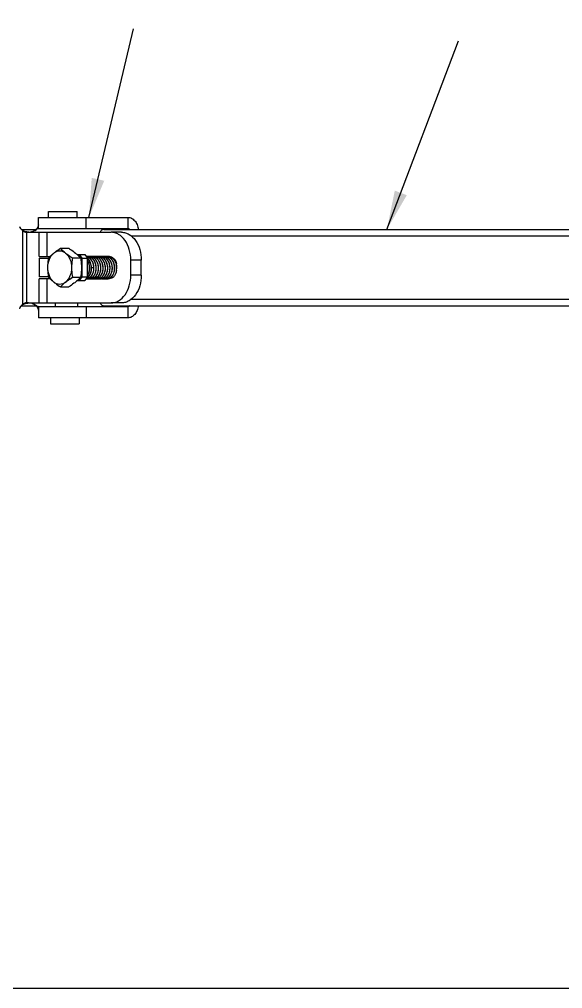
# Model space of a CAD drawing. Extents: x -1396510 to 1250330, y -1892470 to 1623980.
# Drawn here: x -1167124 to -1165735, y -56192 to -53714 of the extents above; entities that cross this region are included whole.
import ezdxf

# ---------------------------------------------------------------- set-up
doc = ezdxf.new("R2010")
doc.units = 0
doc.header["$LTSCALE"] = 1000
doc.header["$MEASUREMENT"] = 0
doc.styles.get("Standard").update_dxf_attribs({"font": 'gbenor.shx', "bigfont": 'gbcbig.shx'})
doc.dimstyles.get("Standard").update_dxf_attribs({"dimscale": 100, "dimtxt": 3.5, "dimasz": 1, "dimexe": 2.5, "dimexo": 3, "dimgap": 1.5, "dimtad": 1, "dimdec": 0, "dimzin": 0, "dimdsep": 46, "dimtxsty": 'Standard', "dimblk": 'ARCHTICK', "dimcen": 0.09, "dimadec": 0, "dimazin": 0, "dimtfac": 1, "dimtdec": 0, "dimtix": 1, "dimtmove": 2, "dimatfit": 3, "dimfxl": 0, "dimtolj": 1, "dimtzin": 0, "dimarcsym": 0})

# ---------------------------------------------------------------- blocks, each defined once
blk = doc.blocks.new('_ArchTick')
at = {"color": 0, "linetype": 'ByBlock', "const_width": 0.4}
blk.add_lwpolyline([(-0.5, -0.5), (0.5, 0.5)], dxfattribs=at)

msp = doc.modelspace()

# ---------------------------------------------------------------- linework, layer by layer
at = {"linetype": 'Continuous'}
for p, q in [((-1167049.8, -54219.9), (-1167049.8, -54204.6)), ((-1166976.5, -54219.9), (-1166976.5, -54204.6)), ((-1167075.5, -54219.9), (-1166846.4, -54219.9)), ((-1167075.5, -54248.4), (-1167075.5, -54219.9)), ((-1166953.6, -54248.4), (-1166953.6, -54219.9)), ((-1166846.4, -54219.9), (-1166846.4, -54248.4)), ((-1167118.9, -54250.8), (-1167081.1, -54250.8)), ((-1167116, -54253.3), (-1167116, -54443.4)), ((-1167108, -54257.9), (-1166889.7, -54257.9)), ((-1167105.9, -54257.9), (-1167105.9, -54438.8)), ((-1167081.4, -54251.5), (-1167079.8, -54249.3)), ((-1167075.5, -54248.4), (-1166846.4, -54248.4)), ((-1167073.1, -54319.8), (-1167073.1, -54257.9)), ((-1167052.9, -54319.8), (-1167052.9, -54257.9)), ((-1166908.2, -54250.8), (-1165412.1, -54250.8)), ((-1166862.8, -54257.9), (-1166889.7, -54257.9)), ((-1166837.8, -54267.5), (-1165577.7, -54267.5)), ((-1167018.8, -54298.9), (-1166997.9, -54298.9)), ((-1167073.1, -54319.8), (-1167045.5, -54319.8)), ((-1167073.1, -54324.6), (-1167049.2, -54324.6)), ((-1167073.1, -54324.6), (-1167073.1, -54372.2)), ((-1166988.5, -54323.7), (-1166967.6, -54323.7)), ((-1166976.2, -54315.1), (-1166956.6, -54315.1)), ((-1166963.4, -54324.6), (-1166970.1, -54315.1)), ((-1166963.4, -54324.6), (-1166949.9, -54324.6)), ((-1166963.4, -54372.2), (-1166963.4, -54324.6)), ((-1166956.6, -54315.1), (-1166949.9, -54324.6)), ((-1166949.9, -54372.2), (-1166949.9, -54324.6)), ((-1166883.9, -54325.3), (-1166883.9, -54325.2)), ((-1166812.3, -54329.3), (-1166839.2, -54329.3)), ((-1166839.2, -54367.4), (-1166839.2, -54329.3)), ((-1166812.3, -54367.4), (-1166812.3, -54329.3)), ((-1166939.3, -54349.1), (-1166939.4, -54349.1)), ((-1166934.2, -54349.2), (-1166939.3, -54349.1)), ((-1167049.2, -54372.2), (-1167073.1, -54372.2)), ((-1167045.5, -54376.9), (-1167073.1, -54376.9)), ((-1167073.1, -54438.8), (-1167073.1, -54376.9)), ((-1167052.9, -54438.8), (-1167052.9, -54376.9)), ((-1166988.5, -54373.1), (-1166967.6, -54373.1)), ((-1166976.2, -54381.7), (-1166956.6, -54381.7)), ((-1166970.1, -54381.7), (-1166963.4, -54372.2)), ((-1166963.4, -54372.2), (-1166949.9, -54372.2)), ((-1166949.9, -54372.2), (-1166956.6, -54381.7)), ((-1166812.3, -54367.4), (-1166839.2, -54367.4)), ((-1167018.8, -54397.8), (-1166997.9, -54397.8)), ((-1166837.8, -54429.3), (-1165577.7, -54429.3)), ((-1167118.9, -54446), (-1167081.1, -54446)), ((-1167108, -54438.8), (-1166889.7, -54438.8)), ((-1167081.4, -54445.3), (-1167079.8, -54447.4)), ((-1166846.4, -54448.3), (-1167075.5, -54448.3)), ((-1167075.5, -54448.3), (-1167075.5, -54476.9)), ((-1167032.7, -54438.8), (-1167032.7, -54448.3)), ((-1166975.6, -54438.8), (-1166975.6, -54448.3)), ((-1166953.6, -54448.3), (-1166953.6, -54476.9)), ((-1166908.2, -54446), (-1165412.1, -54446)), ((-1166862.8, -54438.8), (-1166889.7, -54438.8)), ((-1166846.4, -54448.3), (-1166846.4, -54476.9)), ((-1166846.4, -54476.9), (-1167075.5, -54476.9)), ((-1167044.7, -54476.9), (-1167044.7, -54492.2)), ((-1166971.4, -54476.9), (-1166971.4, -54492.2))]:
    msp.add_line(p, q, dxfattribs=at)
at = {"color": 7}
for p, q in [((-1167049.8, -54204.6), (-1166976.5, -54204.6)), ((-1167044.7, -54492.2), (-1166971.4, -54492.2))]:
    msp.add_line(p, q, dxfattribs=at)
msp.add_lwpolyline([(-1164141.9, -56192.4), (-1173857.6, -56192.4), (-1173857.6, -47038.2), (-1164141.9, -47038.2), (-1164141.9, -56192.4)])
at = {"linetype": 'Continuous'}
for points in [[(-1167079.8, -54249.3), (-1167080.9, -54250.7), (-1167083.2, -54252.6), (-1167086.4, -54254.4), (-1167089.3, -54255.7)], [(-1167075.5, -54239.3), (-1167075.5, -54239.6), (-1167075.7, -54240.6), (-1167076.1, -54242.3), (-1167077, -54244.6), (-1167078.3, -54247.2), (-1167079.8, -54249.3)], [(-1167089.3, -54441.1), (-1167086.4, -54442.3), (-1167083.2, -54444.2), (-1167080.9, -54446.1), (-1167079.8, -54447.4)], [(-1167079.8, -54447.4), (-1167078.3, -54449.6), (-1167077, -54452.2), (-1167076.1, -54454.5), (-1167075.7, -54456.2), (-1167075.5, -54457.2), (-1167075.5, -54457.4)]]:
    msp.add_lwpolyline(points, dxfattribs=at)
for centre, radius, start, end in [((-1167102, -54234.1), 23.8, 202.0243, 233.7485), ((-1167090.7, -54185.3), 72.7, 259.7298, 260.0441), ((-1167090.8, -54186.1), 71.9, 260.0277, 264.2491), ((-1167069.7, -54264), 17.1, 123.788, 124.1887), ((-1166955.2, -54335.8), 15.9, 80.5479, 82.2796), ((-1166950, -54335.6), 15.8, 90.0289, 99.4614), ((-1166963.6, -54340.6), 21.5, 49.376, 52.4805), ((-1166950, -54335.4), 15.6, 87.3321, 89.9983), ((-1166950.1, -54335.7), 15.9, 79.1895, 87.3111), ((-1166949.3, -54335.6), 15.8, 80.4969, 89.9707), ((-1166944.1, -54335.6), 15.8, 90.0289, 99.4224), ((-1166944.1, -54335.4), 15.6, 87.3321, 89.9987), ((-1166944.2, -54335.7), 15.9, 79.2073, 87.3111), ((-1166943.4, -54335.6), 15.8, 80.5763, 89.9711), ((-1166938.2, -54335.6), 15.8, 90.0293, 99.5017), ((-1166938.3, -54335.4), 15.6, 87.3325, 89.9983), ((-1166937.5, -54335.6), 15.8, 80.7437, 89.9725), ((-1166932.4, -54335.6), 15.8, 90.0306, 99.6644), ((-1166932.4, -54335.4), 15.6, 87.3321, 89.9983), ((-1166932.4, -54335.7), 15.9, 79.1851, 87.3111), ((-1166931.6, -54335.6), 15.8, 80.5191, 89.9711), ((-1166926.5, -54335.6), 15.8, 90.0289, 99.445), ((-1166926.5, -54335.4), 15.6, 87.3321, 89.9983), ((-1166926.5, -54335.7), 15.9, 79.2158, 87.3111), ((-1166925.8, -54335.6), 15.8, 80.5599, 89.9711), ((-1166920.6, -54335.6), 15.8, 90.0293, 99.4858), ((-1166920.6, -54335.4), 15.6, 87.3321, 89.9983), ((-1166920.6, -54335.7), 15.9, 79.2064, 87.3111), ((-1166919.9, -54335.6), 15.8, 80.5147, 89.9707), ((-1166914.7, -54335.6), 15.8, 90.0289, 99.4406), ((-1166914.7, -54335.4), 15.6, 87.3321, 89.9983), ((-1166914, -54335.6), 15.8, 80.5971, 89.9716), ((-1166908.8, -54335.6), 15.8, 90.0293, 99.5221), ((-1166908.8, -54335.4), 15.6, 87.3325, 89.9983), ((-1166908.8, -54335.7), 15.9, 79.2269, 87.3115), ((-1166908.1, -54335.6), 15.8, 80.5492, 89.9711), ((-1166902.9, -54335.6), 15.8, 90.0293, 99.4751), ((-1166902.9, -54335.4), 15.6, 87.3321, 89.9983), ((-1166902.9, -54335.7), 15.9, 79.1989, 87.3111), ((-1166902.2, -54335.6), 15.8, 80.4992, 89.9707), ((-1166897, -54335.6), 15.8, 90.0289, 99.4251), ((-1166897, -54335.4), 15.6, 87.3317, 89.9983), ((-1166897, -54335.7), 15.9, 79.2082, 87.3111), ((-1166896.3, -54335.6), 15.8, 80.6219, 89.9716), ((-1166979.7, -54349.7), 40.3, 0.6833, 0.8601), ((-1166973.1, -54349.7), 33.8, 0.8014, 1.0371), ((-1166954.9, -54349.6), 33.2, 9.744, 11.2124), ((-1166925.3, -54349.6), 33.2, 9.6804, 12.1159), ((-1166919.5, -54349.6), 33.2, 9.9934, 10.9868), ((-1166915.3, -54349.7), 40, 1.9721, 12.7007), ((-1166912.1, -54349.1), 37.4, 15.705, 15.9957), ((-1166913.4, -54349.5), 38.8, 8.8132, 15.6695), ((-1166914.2, -54349.8), 38.9, 350.5973, 355.8743), ((-1166913.9, -54346.4), 38.9, 4.186, 11.3833), ((-1166915.7, -54349.7), 40.4, 1.8866, 2.0013), ((-1166915.5, -54349.7), 40.2, 355.8695, 1.8937), ((-1166914.9, -54349.7), 40.3, 1.9386, 8.8282), ((-1166914.9, -54349.7), 40.3, 1.2819, 1.9468), ((-1166953, -54364), 12.9, 268.8476, 269.9996), ((-1166953, -54364), 13, 270.0022, 273.2059), ((-1166952.3, -54363.8), 13.2, 270.049, 281.4279), ((-1166947.1, -54363.8), 13.2, 258.6706, 269.9519), ((-1166947.1, -54364), 13, 270.0022, 273.205), ((-1166946.4, -54363.8), 13.2, 270.0485, 281.3691), ((-1166941.2, -54363.8), 13.2, 258.6109, 269.9515), ((-1166941.2, -54364), 13, 270.0022, 273.2045), ((-1166940.5, -54363.8), 13.2, 270.0485, 281.3896), ((-1166935.3, -54363.8), 13.2, 258.63, 269.9515), ((-1166935.3, -54364), 13, 270.0022, 273.2045), ((-1166934.6, -54363.8), 13.2, 270.049, 281.4114), ((-1166929.4, -54363.8), 13.2, 258.6537, 269.9519), ((-1166929.4, -54364), 13, 270.0022, 273.205), ((-1166928.7, -54363.8), 13.2, 270.0481, 281.3562), ((-1166923.5, -54363.8), 13.2, 258.5979, 269.951), ((-1166923.5, -54364), 13, 270.0022, 273.2045), ((-1166922.8, -54363.8), 13.2, 270.0485, 281.3749), ((-1166917.6, -54363.8), 13.2, 258.6162, 269.9515), ((-1166917.6, -54364), 13, 270.0022, 273.2045), ((-1166916.9, -54363.8), 13.1, 270.0402, 280.5881), ((-1166911.7, -54363.8), 13.2, 257.8509, 269.9475), ((-1166911.8, -54364), 13, 270.0022, 273.205), ((-1166911, -54363.8), 13.2, 270.0481, 281.3405), ((-1166905.9, -54363.8), 13.2, 258.5823, 269.951), ((-1166905.9, -54364), 13, 270.0022, 273.2045), ((-1166905.1, -54363.8), 13.2, 270.049, 281.419), ((-1166900, -54363.8), 13.2, 258.6612, 269.9519), ((-1166900, -54364), 13, 270.0022, 273.205), ((-1166899.3, -54363.8), 13.2, 270.0485, 281.3896), ((-1166903, -54358.5), 19.3, 311.964, 312.1536), ((-1167102, -54462.6), 23.8, 126.2515, 157.9757), ((-1167090.7, -54511.4), 72.7, 99.9559, 100.2702), ((-1167090.8, -54510.6), 71.9, 95.7567, 99.9719), ((-1167069.7, -54432.8), 17.1, 235.8113, 236.212)]:
    msp.add_arc(centre, radius, start, end, dxfattribs=at)
for points, knots in [([(-1166846.4, -54219.9), (-1166843.3, -54219.9), (-1166836.6, -54221.6), (-1166828.5, -54228.5), (-1166822.6, -54238.7), (-1166820.5, -54246.6), (-1166820, -54250.8)], [0, 0, 0, 0, 0.213346, 0.447987, 0.712108, 1, 1, 1, 1]), ([(-1167116, -54253.3), (-1167115.1, -54253.7), (-1167111, -54255.2), (-1167106.8, -54256.2), (-1167103.6, -54256.8)], [0, 0, 0, 0, 0.242689, 1, 1, 1, 1]), ([(-1167116, -54253.3), (-1167115.5, -54254), (-1167113.4, -54256.2), (-1167110.3, -54257.9), (-1167108, -54257.9)], [0, 0, 0, 0, 0.266, 1, 1, 1, 1]), ([(-1167103.4, -54257.9), (-1167102.2, -54257.9), (-1167097.4, -54257.8), (-1167092.6, -54256.8), (-1167089.3, -54255.7)], [0, 0, 0, 0, 0.257456, 1, 1, 1, 1]), ([(-1167089.3, -54255.7), (-1167088.5, -54255.4), (-1167085.7, -54254.3), (-1167083.1, -54252.8), (-1167081.4, -54251.5)], [0, 0, 0, 0, 0.285604, 1, 1, 1, 1]), ([(-1167081.4, -54251.5), (-1167081.2, -54251.3), (-1167080.5, -54250.8), (-1167079.9, -54250.2), (-1167079.3, -54249.9)], [0, 0, 0, 0, 0.26918, 1, 1, 1, 1]), ([(-1167079.2, -54249.8), (-1167078.9, -54249.6), (-1167077.8, -54248.9), (-1167076.5, -54248.4), (-1167075.5, -54248.4)], [0, 0, 0, 0, 0.289589, 1, 1, 1, 1]), ([(-1166908.2, -54250.8), (-1166910.1, -54250.8), (-1166914.3, -54252.4), (-1166916.9, -54255.9), (-1166917.9, -54257.9)], [0, 0, 0, 0, 0.461863, 1, 1, 1, 1]), ([(-1166839.2, -54329.3), (-1166839.2, -54320.1), (-1166841.6, -54302.3), (-1166852.1, -54278.9), (-1166866.4, -54264.7), (-1166879.6, -54258.9), (-1166886.4, -54257.9), (-1166889.7, -54257.9)], [0, 0, 0, 0, 0.287429, 0.554303, 0.789052, 0.896403, 1, 1, 1, 1]), ([(-1166862.8, -54257.9), (-1166859.5, -54257.9), (-1166852.7, -54258.9), (-1166839.5, -54264.7), (-1166825.2, -54278.9), (-1166814.7, -54302.3), (-1166812.3, -54320.1), (-1166812.3, -54329.3)], [0, 0, 0, 0, 0.103597, 0.210948, 0.445697, 0.712571, 1, 1, 1, 1]), ([(-1166846.4, -54248.4), (-1166846, -54248.4), (-1166844.3, -54248.6), (-1166842.8, -54249.8), (-1166842, -54250.8)], [0, 0, 0, 0, 0.236834, 1, 1, 1, 1]), ([(-1167036.1, -54311.3), (-1167034.8, -54310.2), (-1167029.2, -54305.8), (-1167023.3, -54301.8), (-1167018.8, -54298.9)], [0, 0, 0, 0, 0.237123, 1, 1, 1, 1]), ([(-1167036.1, -54311.3), (-1167033.9, -54309.5), (-1167029.1, -54306.6), (-1167021, -54305), (-1167012.8, -54306.6), (-1167008, -54309.5), (-1167005.8, -54311.3)], [0, 0, 0, 0, 0.257487, 0.5, 0.742513, 1, 1, 1, 1]), ([(-1167005.8, -54311.3), (-1167007.1, -54310.3), (-1167011.6, -54306.4), (-1167015.9, -54302.2), (-1167018.8, -54298.9)], [0, 0, 0, 0, 0.268858, 1, 1, 1, 1]), ([(-1166997.9, -54298.9), (-1166996.3, -54299.9), (-1166990.4, -54303.8), (-1166984.6, -54308), (-1166980.6, -54311.3)], [0, 0, 0, 0, 0.261287, 1, 1, 1, 1]), ([(-1167051.2, -54348.4), (-1167051.2, -54341.1), (-1167048.9, -54327.3), (-1167041.1, -54315.3), (-1167036.1, -54311.3)], [0, 0, 0, 0, 0.531659, 1, 1, 1, 1]), ([(-1167051.2, -54348.4), (-1167051.2, -54346.3), (-1167051, -54338), (-1167050.1, -54329.8), (-1167049.1, -54323.7)], [0, 0, 0, 0, 0.251248, 1, 1, 1, 1]), ([(-1167036.1, -54311.3), (-1167037.3, -54312.3), (-1167041.9, -54316.2), (-1167046.1, -54320.4), (-1167049.1, -54323.7)], [0, 0, 0, 0, 0.268858, 1, 1, 1, 1]), ([(-1167005.8, -54311.3), (-1167004.5, -54312.3), (-1166998.9, -54316.7), (-1166993, -54320.7), (-1166988.5, -54323.7)], [0, 0, 0, 0, 0.237123, 1, 1, 1, 1]), ([(-1167005.8, -54311.3), (-1167000.9, -54315.3), (-1166993, -54327.3), (-1166990.7, -54341.1), (-1166990.7, -54348.4)], [0, 0, 0, 0, 0.468341, 1, 1, 1, 1]), ([(-1166988.5, -54323.7), (-1166988.8, -54325.7), (-1166990, -54333.9), (-1166990.7, -54342.2), (-1166990.7, -54348.4)], [0, 0, 0, 0, 0.248681, 1, 1, 1, 1]), ([(-1166980.6, -54311.3), (-1166979.3, -54312.3), (-1166974.8, -54316.2), (-1166970.5, -54320.4), (-1166967.6, -54323.7)], [0, 0, 0, 0, 0.268858, 1, 1, 1, 1]), ([(-1166967.6, -54323.7), (-1166967.3, -54325.7), (-1166966, -54333.9), (-1166965.4, -54342.2), (-1166965.4, -54348.4)], [0, 0, 0, 0, 0.248681, 1, 1, 1, 1]), ([(-1166953, -54320.1), (-1166950.4, -54320.6), (-1166945.1, -54323.1), (-1166939.1, -54330), (-1166935.2, -54339), (-1166934.3, -54345.8), (-1166934.2, -54349.2)], [0, 0, 0, 0, 0.215857, 0.456017, 0.721227, 1, 1, 1, 1]), ([(-1166942.5, -54373), (-1166938.7, -54369.6), (-1166934.8, -54362.1), (-1166933.2, -54351.3), (-1166933.8, -54342.6), (-1166936.2, -54334.3), (-1166940.4, -54327.3), (-1166945.9, -54322.2), (-1166950.4, -54320.4), (-1166952.6, -54320)], [0, 0, 0, 0, 0.238236, 0.374441, 0.513912, 0.650077, 0.777508, 0.893568, 1, 1, 1, 1]), ([(-1166949.9, -54325.6), (-1166946.9, -54328.6), (-1166942.3, -54336.4), (-1166940, -54349.7), (-1166942, -54362.7), (-1166946.5, -54370.1), (-1166949.3, -54372.8)], [0, 0, 0, 0, 0.245715, 0.512956, 0.773315, 1, 1, 1, 1]), ([(-1166949.8, -54368.3), (-1166948.1, -54365.7), (-1166945.5, -54359.5), (-1166943.8, -54346.3), (-1166946.4, -54335.7), (-1166949.9, -54330.1)], [0, 0, 0, 0, 0.237857, 0.495496, 1, 1, 1, 1]), ([(-1166939.4, -54349.1), (-1166939.5, -54344.3), (-1166941.2, -54335.1), (-1166946.4, -54327.1), (-1166949.7, -54324.3)], [0, 0, 0, 0, 0.525716, 1, 1, 1, 1]), ([(-1166948, -54364.9), (-1166946.6, -54362.4), (-1166944.5, -54356.7), (-1166943.5, -54344.8), (-1166946.2, -54335.5), (-1166949.6, -54330.5)], [0, 0, 0, 0, 0.239537, 0.497847, 1, 1, 1, 1]), ([(-1166947.1, -54320.1), (-1166944.4, -54320.6), (-1166939, -54323.2), (-1166933, -54330.2), (-1166929.2, -54339.5), (-1166927.9, -54349.8), (-1166929.2, -54359.9), (-1166933, -54368.6), (-1166938.8, -54374.9), (-1166943.9, -54376.8), (-1166946.4, -54376.9)], [0, 0, 0, 0, 0.111174, 0.235207, 0.372291, 0.516123, 0.657356, 0.787045, 0.900267, 1, 1, 1, 1]), ([(-1166936.6, -54373), (-1166932.8, -54369.6), (-1166928.9, -54362.1), (-1166927.3, -54351.3), (-1166927.9, -54342.6), (-1166930.4, -54334.3), (-1166934.5, -54327.3), (-1166940, -54322.2), (-1166944.5, -54320.4), (-1166946.7, -54320)], [0, 0, 0, 0, 0.238233, 0.374429, 0.513894, 0.650057, 0.777489, 0.893561, 1, 1, 1, 1]), ([(-1166941.2, -54320.1), (-1166938.5, -54320.6), (-1166933.2, -54323.2), (-1166927.1, -54330.2), (-1166923.3, -54339.5), (-1166922, -54349.8), (-1166923.3, -54359.9), (-1166927.1, -54368.6), (-1166932.9, -54374.9), (-1166938.1, -54376.8), (-1166940.5, -54376.9)], [0, 0, 0, 0, 0.111171, 0.235197, 0.372272, 0.516105, 0.657341, 0.78704, 0.900265, 1, 1, 1, 1]), ([(-1166930.7, -54373), (-1166926.9, -54369.6), (-1166923, -54362.1), (-1166921.4, -54351.3), (-1166922, -54342.6), (-1166924.5, -54334.3), (-1166928.6, -54327.3), (-1166934.1, -54322.2), (-1166938.6, -54320.4), (-1166940.8, -54320)], [0, 0, 0, 0, 0.238274, 0.374488, 0.513955, 0.650113, 0.777528, 0.893574, 1, 1, 1, 1]), ([(-1166937.5, -54319.8), (-1166934.8, -54320), (-1166929, -54321.9), (-1166922.3, -54328.5), (-1166917.9, -54337.7), (-1166916.1, -54348.3), (-1166917.1, -54358.9), (-1166920.8, -54368.1), (-1166926.7, -54374.8), (-1166932.1, -54376.8), (-1166934.6, -54376.9)], [0, 0, 0, 0, 0.109414, 0.230763, 0.366316, 0.510389, 0.653208, 0.784892, 0.899594, 1, 1, 1, 1]), ([(-1166924.8, -54373), (-1166921, -54369.6), (-1166917.1, -54362.1), (-1166915.6, -54351.3), (-1166916.1, -54342.5), (-1166918.6, -54334.3), (-1166922.7, -54327.3), (-1166928.3, -54322.2), (-1166932.8, -54320.4), (-1166935, -54320)], [0, 0, 0, 0, 0.238303, 0.374552, 0.514051, 0.650211, 0.777602, 0.893606, 1, 1, 1, 1]), ([(-1166929.4, -54320.1), (-1166926.8, -54320.6), (-1166921.4, -54323.2), (-1166915.4, -54330.2), (-1166911.5, -54339.5), (-1166910.2, -54349.8), (-1166911.6, -54359.9), (-1166915.3, -54368.6), (-1166921.1, -54374.9), (-1166926.3, -54376.8), (-1166928.7, -54376.9)], [0, 0, 0, 0, 0.111175, 0.235209, 0.372292, 0.516125, 0.657357, 0.787047, 0.900268, 1, 1, 1, 1]), ([(-1166918.9, -54373), (-1166915.1, -54369.6), (-1166911.3, -54362.1), (-1166909.7, -54351.3), (-1166910.3, -54342.6), (-1166912.7, -54334.3), (-1166916.8, -54327.3), (-1166922.3, -54322.2), (-1166926.8, -54320.4), (-1166929, -54320)], [0, 0, 0, 0, 0.23825, 0.374451, 0.513915, 0.650075, 0.7775, 0.893564, 1, 1, 1, 1]), ([(-1166923.5, -54320.1), (-1166920.9, -54320.6), (-1166915.5, -54323.2), (-1166909.5, -54330.2), (-1166905.6, -54339.5), (-1166904.3, -54349.8), (-1166905.7, -54359.9), (-1166909.4, -54368.6), (-1166915.2, -54374.9), (-1166920.4, -54376.8), (-1166922.8, -54376.9)], [0, 0, 0, 0, 0.111171, 0.235193, 0.372267, 0.516099, 0.657335, 0.787036, 0.900263, 1, 1, 1, 1]), ([(-1166913, -54373), (-1166909.3, -54369.6), (-1166905.4, -54362.1), (-1166903.8, -54351.3), (-1166904.4, -54342.6), (-1166906.8, -54334.3), (-1166910.9, -54327.3), (-1166916.4, -54322.2), (-1166920.9, -54320.4), (-1166923.2, -54320)], [0, 0, 0, 0, 0.238265, 0.374477, 0.513943, 0.650101, 0.777521, 0.893572, 1, 1, 1, 1]), ([(-1166917.6, -54320.1), (-1166915, -54320.6), (-1166909.6, -54323.2), (-1166903.6, -54330.2), (-1166899.8, -54339.5), (-1166898.5, -54349.8), (-1166899.8, -54359.9), (-1166903.5, -54368.6), (-1166909.4, -54374.9), (-1166914.5, -54376.8), (-1166916.9, -54376.9)], [0, 0, 0, 0, 0.111173, 0.2352, 0.372281, 0.516109, 0.657344, 0.787038, 0.900263, 1, 1, 1, 1]), ([(-1166907.1, -54373), (-1166903.4, -54369.6), (-1166899.5, -54362.1), (-1166897.9, -54351.3), (-1166898.5, -54342.6), (-1166900.9, -54334.3), (-1166905, -54327.3), (-1166910.5, -54322.2), (-1166915, -54320.4), (-1166917.3, -54320)], [0, 0, 0, 0, 0.238229, 0.374429, 0.513899, 0.650063, 0.777497, 0.893565, 1, 1, 1, 1]), ([(-1166914, -54319.8), (-1166911.2, -54320), (-1166905.5, -54321.9), (-1166898.8, -54328.5), (-1166894.3, -54337.7), (-1166892.6, -54348.3), (-1166893.6, -54358.9), (-1166897.3, -54368.1), (-1166903.2, -54374.8), (-1166908.5, -54376.8), (-1166911, -54376.9)], [0, 0, 0, 0, 0.10941, 0.230759, 0.36631, 0.510388, 0.653211, 0.784896, 0.899598, 1, 1, 1, 1]), ([(-1166901.2, -54373), (-1166897.5, -54369.6), (-1166893.6, -54362.1), (-1166892, -54351.3), (-1166892.6, -54342.6), (-1166895, -54334.3), (-1166899.1, -54327.3), (-1166904.7, -54322.2), (-1166909.2, -54320.4), (-1166911.4, -54320)], [0, 0, 0, 0, 0.238285, 0.374503, 0.513974, 0.65013, 0.777538, 0.893578, 1, 1, 1, 1]), ([(-1166905.9, -54320.1), (-1166903.2, -54320.6), (-1166897.8, -54323.2), (-1166891.8, -54330.2), (-1166888, -54339.5), (-1166886.7, -54349.8), (-1166888, -54359.9), (-1166891.8, -54368.6), (-1166897.6, -54374.9), (-1166902.7, -54376.8), (-1166905.1, -54376.9)], [0, 0, 0, 0, 0.111168, 0.235186, 0.37226, 0.51609, 0.657328, 0.787032, 0.900261, 1, 1, 1, 1]), ([(-1166895.4, -54373), (-1166891.6, -54369.6), (-1166887.7, -54362.1), (-1166886.1, -54351.3), (-1166886.7, -54342.6), (-1166889.1, -54334.3), (-1166893.3, -54327.3), (-1166898.8, -54322.2), (-1166903.3, -54320.4), (-1166905.5, -54320)], [0, 0, 0, 0, 0.23825, 0.374458, 0.513927, 0.650089, 0.777515, 0.89357, 1, 1, 1, 1]), ([(-1166900, -54320.1), (-1166897.8, -54320.5), (-1166893.3, -54322.4), (-1166887.9, -54327.5), (-1166883.9, -54334.5), (-1166881.5, -54342.7), (-1166881, -54351.3), (-1166882.5, -54362), (-1166886.3, -54369.5), (-1166890, -54372.8)], [0, 0, 0, 0, 0.106592, 0.222872, 0.350349, 0.486351, 0.625548, 0.761532, 1, 1, 1, 1]), ([(-1166888.9, -54372.4), (-1166885.2, -54368.9), (-1166881.6, -54361.4), (-1166880.2, -54350.7), (-1166880.9, -54342.1), (-1166883.4, -54334), (-1166887.5, -54327.1), (-1166893, -54322.2), (-1166897.4, -54320.4), (-1166899.6, -54320)], [0, 0, 0, 0, 0.240543, 0.376951, 0.516077, 0.651582, 0.778315, 0.893861, 1, 1, 1, 1]), ([(-1166894.1, -54320.1), (-1166892, -54320.5), (-1166887.8, -54322.2), (-1166882.6, -54326.9), (-1166878.6, -54333.3), (-1166876.9, -54338.3), (-1166876.3, -54340.9)], [0, 0, 0, 0, 0.220423, 0.459514, 0.72075, 1, 1, 1, 1]), ([(-1166883.9, -54325.2), (-1166885.3, -54323.9), (-1166888.3, -54321.6), (-1166891.9, -54320.3), (-1166893.7, -54320)], [0, 0, 0, 0, 0.516254, 1, 1, 1, 1]), ([(-1166888.6, -54321.8), (-1166888.1, -54321.9), (-1166886.3, -54322.7), (-1166884.6, -54323.8), (-1166883.4, -54324.7)], [0, 0, 0, 0, 0.242775, 1, 1, 1, 1]), ([(-1166876.1, -54338.8), (-1166876.5, -54337.5), (-1166878.2, -54332.5), (-1166881.1, -54327.9), (-1166883.9, -54325.3)], [0, 0, 0, 0, 0.264817, 1, 1, 1, 1]), ([(-1166883.4, -54324.7), (-1166882.5, -54325.6), (-1166879, -54329.6), (-1166876.8, -54334.7), (-1166875.8, -54338.7)], [0, 0, 0, 0, 0.23319, 1, 1, 1, 1]), ([(-1167049.1, -54373.1), (-1167049.4, -54371.1), (-1167050.6, -54362.9), (-1167051.2, -54354.6), (-1167051.2, -54348.4)], [0, 0, 0, 0, 0.248681, 1, 1, 1, 1]), ([(-1167036.1, -54385.5), (-1167041.1, -54381.4), (-1167048.9, -54369.4), (-1167051.2, -54355.6), (-1167051.2, -54348.4)], [0, 0, 0, 0, 0.468341, 1, 1, 1, 1]), ([(-1166990.7, -54348.4), (-1166990.7, -54355.6), (-1166993, -54369.4), (-1167000.9, -54381.4), (-1167005.8, -54385.5)], [0, 0, 0, 0, 0.531659, 1, 1, 1, 1]), ([(-1166990.7, -54348.4), (-1166990.7, -54350.5), (-1166990.5, -54358.7), (-1166989.5, -54367), (-1166988.5, -54373.1)], [0, 0, 0, 0, 0.251248, 1, 1, 1, 1]), ([(-1166965.4, -54348.4), (-1166965.4, -54350.5), (-1166965.6, -54358.7), (-1166966.6, -54367), (-1166967.6, -54373.1)], [0, 0, 0, 0, 0.251248, 1, 1, 1, 1]), ([(-1166934.2, -54349.2), (-1166934.2, -54352.7), (-1166935, -54359.5), (-1166938.7, -54368.4), (-1166944.6, -54374.9), (-1166949.8, -54376.8), (-1166952.3, -54376.9)], [0, 0, 0, 0, 0.291821, 0.560232, 0.794326, 1, 1, 1, 1]), ([(-1166948.4, -54373), (-1166946.9, -54371.7), (-1166941.3, -54365), (-1166939.3, -54355.9), (-1166939.4, -54349.2)], [0, 0, 0, 0, 0.224306, 1, 1, 1, 1]), ([(-1166940.2, -54357.4), (-1166940, -54356.7), (-1166939.5, -54354), (-1166939.3, -54351.3), (-1166939.3, -54349.2)], [0, 0, 0, 0, 0.245441, 1, 1, 1, 1]), ([(-1166934.1, -54356.5), (-1166933.9, -54355.5), (-1166933.2, -54351.3), (-1166933.3, -54347.1), (-1166933.9, -54344)], [0, 0, 0, 0, 0.24614, 1, 1, 1, 1]), ([(-1166928.2, -54356.5), (-1166928, -54355.5), (-1166927.3, -54351.4), (-1166927.5, -54347.1), (-1166928, -54344)], [0, 0, 0, 0, 0.246098, 1, 1, 1, 1]), ([(-1166922.4, -54356.8), (-1166922.1, -54355.7), (-1166921.4, -54351.5), (-1166921.6, -54347.2), (-1166922.1, -54344)], [0, 0, 0, 0, 0.245865, 1, 1, 1, 1]), ([(-1166916.6, -54357.1), (-1166916.3, -54355.9), (-1166915.5, -54351.2), (-1166915.7, -54346.3), (-1166916.4, -54342.7)], [0, 0, 0, 0, 0.245825, 1, 1, 1, 1]), ([(-1166910.7, -54357.3), (-1166910.5, -54356.2), (-1166909.6, -54351.7), (-1166909.8, -54346.9), (-1166910.4, -54343.5)], [0, 0, 0, 0, 0.2454, 1, 1, 1, 1]), ([(-1166904.7, -54356.6), (-1166904.4, -54355.5), (-1166903.8, -54351.3), (-1166903.9, -54347), (-1166904.5, -54343.8)], [0, 0, 0, 0, 0.246065, 1, 1, 1, 1]), ([(-1166898.7, -54356.5), (-1166898.5, -54355.4), (-1166897.9, -54351.3), (-1166898, -54347), (-1166898.5, -54343.9)], [0, 0, 0, 0, 0.246155, 1, 1, 1, 1]), ([(-1166875.9, -54356.2), (-1166876.3, -54359), (-1166877.9, -54364.4), (-1166882, -54371.2), (-1166887.5, -54375.8), (-1166892, -54376.9), (-1166894.1, -54376.9)], [0, 0, 0, 0, 0.291651, 0.555731, 0.788679, 1, 1, 1, 1]), ([(-1166892.9, -54356.5), (-1166892.7, -54355.5), (-1166892, -54351.4), (-1166892.1, -54347.1), (-1166892.6, -54344)], [0, 0, 0, 0, 0.246058, 1, 1, 1, 1]), ([(-1166887.1, -54356.9), (-1166886.8, -54355.8), (-1166886.1, -54351.5), (-1166886.2, -54347.1), (-1166886.8, -54343.8)], [0, 0, 0, 0, 0.245788, 1, 1, 1, 1]), ([(-1166881.2, -54357.1), (-1166881, -54356), (-1166880.2, -54351.4), (-1166880.3, -54346.7), (-1166881, -54343.2)], [0, 0, 0, 0, 0.245648, 1, 1, 1, 1]), ([(-1167036.1, -54385.5), (-1167037.3, -54384.5), (-1167041.9, -54380.6), (-1167046.1, -54376.4), (-1167049.1, -54373.1)], [0, 0, 0, 0, 0.268858, 1, 1, 1, 1]), ([(-1167036.1, -54385.5), (-1167034.8, -54386.5), (-1167029.2, -54390.9), (-1167023.3, -54394.9), (-1167018.8, -54397.8)], [0, 0, 0, 0, 0.237123, 1, 1, 1, 1]), ([(-1167005.8, -54385.5), (-1167008, -54387.3), (-1167012.8, -54390.2), (-1167021, -54391.7), (-1167029.1, -54390.2), (-1167033.9, -54387.3), (-1167036.1, -54385.5)], [0, 0, 0, 0, 0.257487, 0.5, 0.742513, 1, 1, 1, 1]), ([(-1167005.8, -54385.5), (-1167007.1, -54386.5), (-1167011.6, -54390.4), (-1167015.9, -54394.6), (-1167018.8, -54397.8)], [0, 0, 0, 0, 0.268858, 1, 1, 1, 1]), ([(-1167005.8, -54385.5), (-1167004.5, -54384.4), (-1166998.9, -54380), (-1166993, -54376), (-1166988.5, -54373.1)], [0, 0, 0, 0, 0.237123, 1, 1, 1, 1]), ([(-1166980.6, -54385.5), (-1166981.9, -54386.5), (-1166987.5, -54390.9), (-1166993.3, -54394.9), (-1166997.9, -54397.8)], [0, 0, 0, 0, 0.237123, 1, 1, 1, 1]), ([(-1166967.6, -54373.1), (-1166968.5, -54374.2), (-1166972.6, -54378.5), (-1166977, -54382.6), (-1166980.6, -54385.5)], [0, 0, 0, 0, 0.2325, 1, 1, 1, 1]), ([(-1166952.2, -54375.6), (-1166951.9, -54375.4), (-1166950.5, -54374.7), (-1166949.3, -54373.8), (-1166948.4, -54373)], [0, 0, 0, 0, 0.243018, 1, 1, 1, 1]), ([(-1166949.7, -54376.7), (-1166949, -54376.6), (-1166946.4, -54375.8), (-1166944, -54374.3), (-1166942.5, -54373)], [0, 0, 0, 0, 0.24034, 1, 1, 1, 1]), ([(-1166943.8, -54376.7), (-1166943.1, -54376.6), (-1166940.5, -54375.8), (-1166938.1, -54374.3), (-1166936.6, -54373)], [0, 0, 0, 0, 0.240343, 1, 1, 1, 1]), ([(-1166937.9, -54376.7), (-1166937.2, -54376.6), (-1166934.6, -54375.8), (-1166932.2, -54374.3), (-1166930.7, -54373)], [0, 0, 0, 0, 0.240331, 1, 1, 1, 1]), ([(-1166932, -54376.7), (-1166931.3, -54376.6), (-1166928.7, -54375.8), (-1166926.4, -54374.3), (-1166924.8, -54373)], [0, 0, 0, 0, 0.240343, 1, 1, 1, 1]), ([(-1166926.1, -54376.7), (-1166925.5, -54376.6), (-1166922.8, -54375.8), (-1166920.5, -54374.3), (-1166918.9, -54373)], [0, 0, 0, 0, 0.240335, 1, 1, 1, 1]), ([(-1166920.2, -54376.7), (-1166919.6, -54376.6), (-1166917, -54375.8), (-1166914.6, -54374.3), (-1166913, -54373)], [0, 0, 0, 0, 0.24033, 1, 1, 1, 1]), ([(-1166914.5, -54376.7), (-1166913.9, -54376.6), (-1166911.2, -54375.9), (-1166908.7, -54374.4), (-1166907.1, -54373)], [0, 0, 0, 0, 0.240306, 1, 1, 1, 1]), ([(-1166908.4, -54376.7), (-1166907.8, -54376.6), (-1166905.2, -54375.8), (-1166902.8, -54374.3), (-1166901.2, -54373)], [0, 0, 0, 0, 0.240328, 1, 1, 1, 1]), ([(-1166902.5, -54376.7), (-1166901.9, -54376.6), (-1166899.3, -54375.8), (-1166896.9, -54374.3), (-1166895.4, -54373)], [0, 0, 0, 0, 0.240336, 1, 1, 1, 1]), ([(-1166890.1, -54372.9), (-1166891.4, -54374), (-1166894.2, -54376), (-1166897.6, -54376.8), (-1166899.2, -54376.9)], [0, 0, 0, 0, 0.517722, 1, 1, 1, 1]), ([(-1166896.7, -54376.7), (-1166896, -54376.5), (-1166893.1, -54375.7), (-1166890.5, -54374), (-1166888.9, -54372.4)], [0, 0, 0, 0, 0.239126, 1, 1, 1, 1]), ([(-1166889.7, -54438.8), (-1166886.4, -54438.8), (-1166879.6, -54437.9), (-1166866.4, -54432.1), (-1166852.1, -54417.8), (-1166841.6, -54394.5), (-1166839.2, -54376.6), (-1166839.2, -54367.4)], [0, 0, 0, 0, 0.103597, 0.210948, 0.445697, 0.712571, 1, 1, 1, 1]), ([(-1166812.3, -54367.4), (-1166812.3, -54376.6), (-1166814.7, -54394.5), (-1166825.2, -54417.8), (-1166839.5, -54432.1), (-1166852.7, -54437.9), (-1166859.5, -54438.8), (-1166862.8, -54438.8)], [0, 0, 0, 0, 0.287429, 0.554303, 0.789052, 0.896403, 1, 1, 1, 1]), ([(-1167108, -54438.8), (-1167108.7, -54438.8), (-1167111.8, -54439.4), (-1167114.5, -54441.6), (-1167116, -54443.4)], [0, 0, 0, 0, 0.231026, 1, 1, 1, 1]), ([(-1167103.6, -54439.9), (-1167104.7, -54440.1), (-1167108.9, -54441), (-1167113.1, -54442.2), (-1167116, -54443.4)], [0, 0, 0, 0, 0.255037, 1, 1, 1, 1]), ([(-1167089.3, -54441.1), (-1167090.4, -54440.7), (-1167095, -54439.4), (-1167099.8, -54438.8), (-1167103.4, -54438.8)], [0, 0, 0, 0, 0.239548, 1, 1, 1, 1]), ([(-1167081.4, -54445.3), (-1167081.9, -54444.9), (-1167084.3, -54443.2), (-1167087.1, -54441.9), (-1167089.3, -54441.1)], [0, 0, 0, 0, 0.210146, 1, 1, 1, 1]), ([(-1167079.3, -54446.9), (-1167079.5, -54446.8), (-1167080.2, -54446.3), (-1167080.9, -54445.7), (-1167081.4, -54445.3)], [0, 0, 0, 0, 0.231104, 1, 1, 1, 1]), ([(-1167075.5, -54448.3), (-1167075.8, -54448.3), (-1167077.2, -54448.2), (-1167078.4, -54447.5), (-1167079.2, -54446.9)], [0, 0, 0, 0, 0.222245, 1, 1, 1, 1]), ([(-1166917.9, -54438.9), (-1166916.9, -54440.9), (-1166914.3, -54444.4), (-1166910.1, -54446), (-1166908.2, -54446)], [0, 0, 0, 0, 0.538137, 1, 1, 1, 1]), ([(-1166820, -54446), (-1166820.5, -54450.2), (-1166822.6, -54458.1), (-1166828.5, -54468.2), (-1166836.6, -54475.2), (-1166843.3, -54476.9), (-1166846.4, -54476.9)], [0, 0, 0, 0, 0.287892, 0.552013, 0.786654, 1, 1, 1, 1]), ([(-1166842, -54446), (-1166842.3, -54446.4), (-1166843.5, -54447.6), (-1166845.2, -54448.3), (-1166846.4, -54448.3)], [0, 0, 0, 0, 0.274002, 1, 1, 1, 1])]:
    msp.add_open_spline(points, degree=3, knots=knots, dxfattribs=at)
for points in [[(-1166939.3, -54349.1), (-1166939.3, -54346.4), (-1166939.7, -54343.6), (-1166940.4, -54341)], [(-1166949.3, -54372.8), (-1166950, -54373.4), (-1166950.6, -54373.9), (-1166951.4, -54374.4)]]:
    msp.add_open_spline(points, degree=3, dxfattribs=at)

# ---------------------------------------------------------------- leaders
at = {"color": 7}
msp.add_leader([(-1166946.1, -54219.9), (-1166832.2, -53737.4)], dimstyle='Standard', override={"dimgap": 100, "dimtad": 0}, dxfattribs=at)
msp.add_leader([(-1166184.4, -54250.8), (-1166001.1, -53768.2)], dimstyle='Standard', override={"dimgap": 20, "dimtad": 0})

doc.saveas('drawing.dxf')
